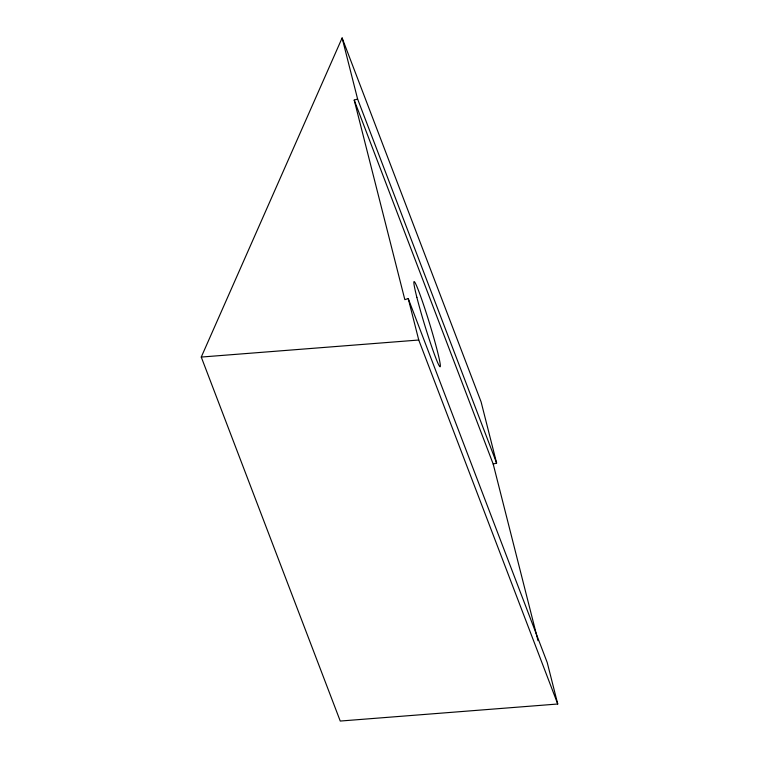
<?xml version="1.0" encoding="UTF-8"?>
<svg xmlns="http://www.w3.org/2000/svg" width="759" height="759" viewBox="0 0 759 759"><rect width="100%" height="100%" fill="white"/><g stroke="black" fill="none" stroke-linecap="round" stroke-linejoin="round"><path stroke-width="1.14" d="M354.206 100.093L404.832 299.634L408.238 298.591L547.23 662.579L557.742 704.01L340.25 721.05L201.258 357.062L342.119 37.95L481.111 401.938L496.614 463.047L493.208 464.081L354.206 100.093L357.612 99.05L496.614 463.047M201.258 357.062L418.75 340.023L557.742 704.01M493.208 464.081L538.008 640.691M342.119 37.95L357.612 99.05M408.238 298.591L418.75 340.023M416.871 297.386A44.487 2.552 73 0 0 439.489 366.217A44.487 2.552 73 0 0 424.983 309.017A44.487 2.552 73 0 0 416.871 297.386"/></g></svg>
